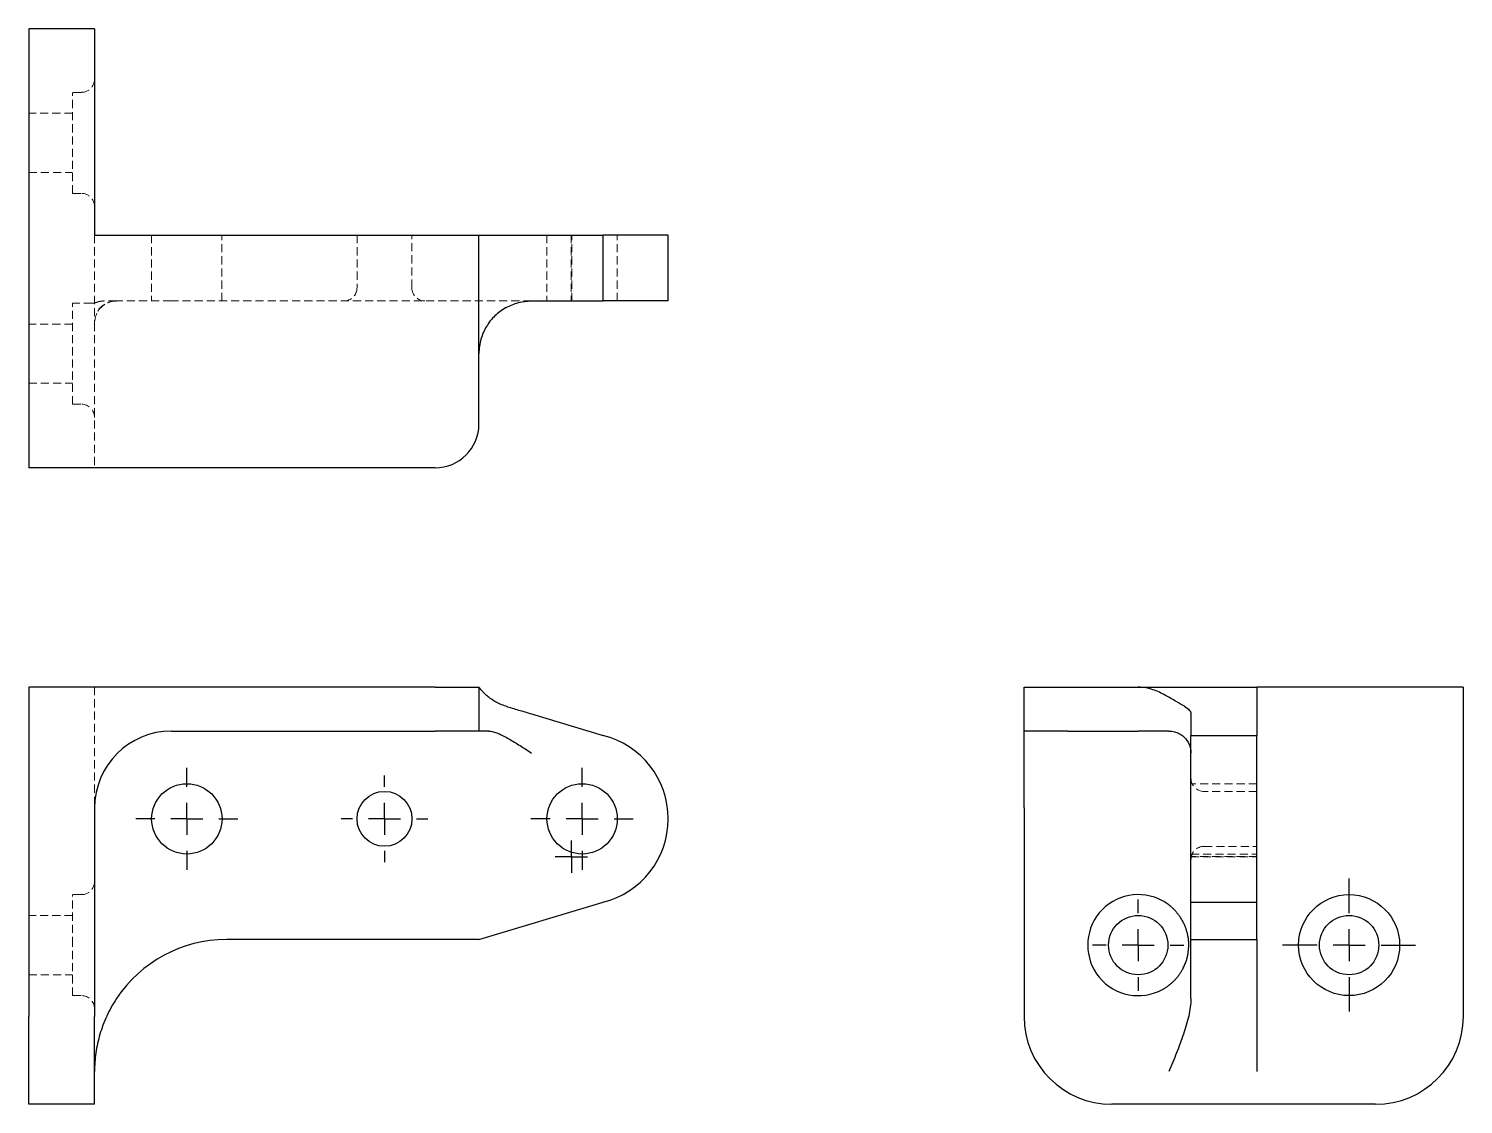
# Model space of a CAD drawing. Header units: millimetres. Extents: x 33 to 257, y 24 to 192.
import ezdxf

# ---------------------------------------------------------------- set-up
doc = ezdxf.new("R2010")
doc.units = ezdxf.units.MM
doc.linetypes.add('HIDDEN', pattern=[1.905, 1.27, -0.635])
doc.layers.add('10', color=7, linetype='Continuous')

# ---------------------------------------------------------------- blocks, each defined once
blk = doc.blocks.new('SW_CENTERMARKSYMBOL_0')
at = {"layer": '10', "color": 0}
for p, q in [((0, 5), (0, 8)), ((0, 0), (0, 2.5)), ((-5, 0), (-8, 0)), ((0, 0), (-2.5, 0)), ((0, 0), (0, -2.5)), ((0, 0), (2.5, 0)), ((5, 0), (8, 0)), ((0, -5), (0, -8))]:
    blk.add_line(p, q, dxfattribs=at)
blk = doc.blocks.new('SW_CENTERMARKSYMBOL_1')
at = {"layer": '10', "color": 0}
for p, q in [((0, 5), (0, 8)), ((0, 0), (0, 2.5)), ((-5, 0), (-8, 0)), ((0, 0), (-2.5, 0)), ((0, 0), (0, -2.5)), ((0, 0), (2.5, 0)), ((5, 0), (8, 0)), ((0, -5), (0, -8))]:
    blk.add_line(p, q, dxfattribs=at)
blk = doc.blocks.new('SW_CENTERMARKSYMBOL_2')
at = {"layer": '10', "color": 0}
for p, q in [((0, 2.5), (0, 2.53)), ((0, 0), (0, 2.5)), ((-2.5, 0), (-2.53, 0)), ((0, 0), (-2.5, 0)), ((0, 0), (0, -2.5)), ((0, 0), (2.5, 0)), ((2.5, 0), (2.53, 0)), ((0, -2.5), (0, -2.53))]:
    blk.add_line(p, q, dxfattribs=at)
blk = doc.blocks.new('SW_CENTERMARKSYMBOL_3')
at = {"layer": '10', "color": 0}
for p, q in [((0, 5), (0, 6.79)), ((0, 0), (0, 2.5)), ((-5, 0), (-6.79, 0)), ((0, 0), (-2.5, 0)), ((0, 0), (0, -2.5)), ((0, 0), (2.5, 0)), ((5, 0), (6.79, 0)), ((0, -5), (0, -6.79))]:
    blk.add_line(p, q, dxfattribs=at)
blk = doc.blocks.new('SW_CENTERMARKSYMBOL_4')
at = {"layer": '10', "color": 0}
for p, q in [((0, 5), (0, 10.4)), ((0, 0), (0, 2.5)), ((-5, 0), (-10.4, 0)), ((0, 0), (-2.5, 0)), ((0, 0), (0, -2.5)), ((0, 0), (2.5, 0)), ((5, 0), (10.4, 0)), ((0, -5), (0, -10.4))]:
    blk.add_line(p, q, dxfattribs=at)
blk = doc.blocks.new('SW_CENTERMARKSYMBOL_5')
at = {"layer": '10', "color": 0}
for p, q in [((0, 5), (0, 7.14)), ((0, 0), (0, 2.5)), ((-5, 0), (-7.14, 0)), ((0, 0), (-2.5, 0)), ((0, 0), (0, -2.5)), ((0, 0), (2.5, 0)), ((5, 0), (7.14, 0)), ((0, -5), (0, -7.14))]:
    blk.add_line(p, q, dxfattribs=at)

msp = doc.modelspace()

# ---------------------------------------------------------------- linework, layer by layer
at = {"color": 7, "linetype": 'Continuous', "lineweight": 25}
for p, q in [((33, 192.34), (33, 123.66)), ((43.3, 192.34), (33, 192.34)), ((43.3, 192.34), (43.3, 160.06)), ((43.3, 160.06), (103.41, 160.06)), ((103.41, 141.51), (103.41, 160.06)), ((103.41, 160.06), (107.66, 160.06)), ((107.66, 160.06), (122.81, 160.06)), ((122.81, 149.76), (122.81, 160.06)), ((133, 160.06), (122.81, 160.06)), ((133, 149.76), (133, 160.06)), ((111.65, 149.76), (122.81, 149.76)), ((133, 149.76), (122.81, 149.76)), ((103.41, 130.52), (103.41, 141.51)), ((96.54, 123.66), (33, 123.66)), ((33, 89.35), (33, 37.84)), ((96.54, 89.35), (33, 89.35)), ((96.54, 89.35), (103.41, 89.35)), ((103.41, 89.35), (103.41, 82.48)), ((188.66, 82.48), (188.66, 89.35)), ((188.66, 89.35), (195.52, 89.35)), ((195.52, 89.35), (206.51, 89.35)), ((206.51, 89.35), (225.06, 89.35)), ((225.06, 89.35), (225.06, 86.36)), ((257.34, 89.35), (225.06, 89.35)), ((257.34, 89.35), (257.34, 37.84)), ((225.06, 86.36), (225.06, 81.8)), ((111.65, 85.16), (122.81, 81.8)), ((214.76, 85.16), (214.76, 81.8)), ((55.32, 82.48), (96.54, 82.48)), ((103.41, 82.48), (96.54, 82.48)), ((104.95, 82.48), (103.41, 82.48)), ((195.52, 82.48), (188.66, 82.48)), ((188.66, 70.46), (188.66, 82.48)), ((195.52, 82.48), (206.51, 82.48)), ((211.32, 82.48), (206.51, 82.48)), ((214.76, 55.7), (214.76, 81.8)), ((214.76, 81.8), (225.06, 81.8)), ((225.06, 55.7), (225.06, 81.8)), ((43.3, 70.46), (43.3, 37.84)), ((188.66, 70.46), (188.66, 37.84)), ((103.41, 49.86), (122.81, 55.7)), ((214.76, 55.7), (225.06, 55.7)), ((214.76, 49.86), (214.76, 55.7)), ((225.06, 49.86), (225.06, 55.7)), ((103.41, 49.86), (63.91, 49.86)), ((214.76, 49.86), (225.06, 49.86)), ((214.76, 40.64), (214.76, 49.86)), ((225.06, 49.86), (225.06, 29.25)), ((33, 24.1), (33, 37.84)), ((43.3, 24.1), (43.3, 37.84)), ((43.3, 24.1), (33, 24.1)), ((243.61, 24.1), (202.39, 24.1))]:
    msp.add_line(p, q, dxfattribs=at)
at = {"color": 7, "linetype": 'HIDDEN', "lineweight": 18}
for p, q in [((39.87, 166.59), (39.87, 182.38)), ((41.24, 182.38), (39.87, 182.38)), ((39.87, 179.12), (33, 179.12)), ((33, 169.85), (39.87, 169.85)), ((39.87, 166.59), (41.24, 166.59)), ((43.3, 160.06), (43.3, 146.32)), ((52.23, 160.06), (52.23, 149.76)), ((63.22, 149.76), (63.22, 160.06)), ((84.35, 160.06), (84.35, 151.82)), ((92.93, 151.82), (92.93, 160.06)), ((114.05, 160.06), (114.05, 149.76)), ((117.85, 160.06), (117.85, 149.76)), ((117.92, 149.76), (117.92, 160.06)), ((125.04, 149.76), (125.04, 160.06)), ((39.87, 133.62), (39.87, 149.41)), ((42.9, 149.41), (39.87, 149.41)), ((55.32, 149.76), (46.74, 149.76)), ((111.65, 149.76), (55.32, 149.76)), ((39.87, 146.15), (33, 146.15)), ((43.3, 146.32), (43.3, 123.66)), ((33, 136.88), (39.87, 136.88)), ((39.87, 133.62), (41.24, 133.62)), ((43.3, 89.35), (43.3, 70.46)), ((225.06, 74.24), (214.76, 74.24)), ((225.06, 73.04), (216.82, 73.04)), ((214.76, 63.25), (225.06, 63.25)), ((225.06, 62.86), (214.76, 62.86)), ((216.82, 64.45), (225.06, 64.45)), ((214.76, 62.8), (225.06, 62.8)), ((39.87, 49), (39.87, 56.9)), ((41.24, 56.9), (39.87, 56.9)), ((39.87, 53.64), (33, 53.64)), ((39.87, 41.1), (39.87, 49)), ((33, 44.36), (39.87, 44.36)), ((39.87, 41.1), (41.24, 41.1))]:
    msp.add_line(p, q, dxfattribs=at)
at = {"color": 7, "linetype": 'Continuous', "lineweight": 25}
for centre, radius in [((57.73, 68.75), 5.5), ((119.55, 68.75), 5.5), ((88.64, 68.75), 4.29), ((117.88, 62.83), 0.0318), ((239.49, 49), 7.9), ((206.51, 49), 4.64), ((239.49, 49), 4.64)]:
    msp.add_circle(centre, radius, dxfattribs=at)
at = {"color": 7, "linetype": 'HIDDEN', "lineweight": 18}
for centre, radius, start, end in [((41.24, 184.45), 2.06, 270, 0), ((41.24, 164.53), 2.06, 0, 90), ((82.28, 151.82), 2.06, 270, 0), ((94.99, 151.82), 2.06, 180, 270), ((46.74, 146.32), 3.43, 90, 180), ((41.24, 131.55), 2.06, 0, 90), ((216.82, 75.1), 2.06, 180, 270), ((216.82, 62.39), 2.06, 90, 180), ((41.24, 58.96), 2.06, 270, 0), ((41.24, 39.04), 2.06, 0, 90)]:
    msp.add_arc(centre, radius, start, end, dxfattribs=at)
at = {"color": 7, "linetype": 'Continuous', "lineweight": 25}
for centre, radius, start, end in [((96.54, 130.52), 6.87, 270, 0), ((55.32, 70.46), 12.02, 90, 180), ((119.55, 68.75), 13.45, 284.022, 75.978), ((206.51, 49), 7.9, 61.1343, 298.8657), ((63.91, 29.25), 20.61, 90, 146.4427), ((202.39, 37.84), 13.74, 180, 270), ((243.61, 37.84), 13.74, 270, 0)]:
    msp.add_arc(centre, radius, start, end, dxfattribs=at)
at = {"color": 7, "linetype": 'HIDDEN', "lineweight": 18}
for points, knots in [([(43.61, 149.54), (43.49, 149.51), (43.26, 149.43), (43.01, 149.42), (42.89, 149.41)], [0, 0, 0, 0, 0.5, 1, 1, 1, 1]), ([(44.8, 149.76), (44.6, 149.75), (44.18, 149.73), (43.79, 149.6), (43.6, 149.54)], [0, 0, 0, 0, 0.498249, 1, 1, 1, 1]), ([(43.61, 149.54), (43.61, 149.54), (43.6, 149.54), (43.61, 149.54), (43.61, 149.54)], [0, 0, 0, 0, 0.975032, 1, 1, 1, 1]), ([(43.87, 148.28), (43.87, 148.28), (43.86, 148.22), (43.85, 148.19), (43.83, 148.16)], [0, 0, 0, 0, 0.090453, 1, 1, 1, 1]), ([(43.88, 148.28), (43.91, 148.33), (44.04, 148.59), (44.46, 148.97), (45.12, 149.4), (45.53, 149.54), (45.75, 149.61)], [0, 0, 0, 0, 0.070706, 0.360292, 0.650586, 1, 1, 1, 1]), ([(46.74, 149.76), (46.72, 149.76), (46.69, 149.76), (46.47, 149.76), (46.16, 149.76), (45.77, 149.76), (45.35, 149.76), (44.98, 149.76), (44.75, 149.76), (44.81, 149.76), (44.82, 149.76)], [0, 0, 0, 0, 0.1409404, 0.2810849, 0.4205391, 0.5604589, 0.7008116, 0.8413513, 0.9804618, 1, 1, 1, 1])]:
    msp.add_open_spline(points, degree=3, knots=knots, dxfattribs=at)
at = {"color": 7, "linetype": 'Continuous', "lineweight": 25}
for points, knots in [([(107.66, 148.73), (107, 148.36), (106.42, 147.92), (105.65, 147.18), (105.41, 146.91), (104.97, 146.35), (104.77, 146.06), (104.4, 145.46), (104.24, 145.14), (103.95, 144.48), (103.83, 144.14), (103.62, 143.43), (103.54, 143.06), (103.43, 142.3), (103.41, 141.91), (103.41, 141.51)], [0, 0, 0, 0, 0.25, 0.25, 0.375, 0.375, 0.5, 0.5, 0.625, 0.625, 0.75, 0.75, 0.875, 0.875, 1, 1, 1, 1]), ([(107.66, 148.73), (108.26, 149.06), (108.92, 149.32), (110.27, 149.67), (110.96, 149.76), (111.65, 149.76)], [0, 0, 0, 0, 0.5, 0.5, 1, 1, 1, 1]), ([(107.66, 86.36), (107, 86.56), (106.42, 86.82), (105.65, 87.27), (105.41, 87.43), (104.97, 87.75), (104.77, 87.91), (104.4, 88.23), (104.24, 88.39), (103.95, 88.69), (103.83, 88.83), (103.62, 89.07), (103.54, 89.17), (103.43, 89.31), (103.41, 89.35), (103.41, 89.35)], [0, 0, 0, 0, 0.25, 0.25, 0.375, 0.375, 0.5, 0.5, 0.625, 0.625, 0.75, 0.75, 0.875, 0.875, 1, 1, 1, 1]), ([(213.73, 86.36), (213.36, 86.56), (212.92, 86.82), (212.18, 87.27), (211.91, 87.43), (211.35, 87.75), (211.06, 87.91), (210.46, 88.23), (210.14, 88.39), (209.48, 88.69), (209.14, 88.83), (208.43, 89.07), (208.06, 89.17), (207.3, 89.31), (206.91, 89.35), (206.51, 89.35)], [0, 0, 0, 0, 0.25, 0.25, 0.375, 0.375, 0.5, 0.5, 0.625, 0.625, 0.75, 0.75, 0.875, 0.875, 1, 1, 1, 1]), ([(107.66, 86.36), (108.26, 86.17), (108.92, 85.98), (110.27, 85.57), (110.96, 85.36), (111.65, 85.16)], [0, 0, 0, 0, 0.5, 0.5, 1, 1, 1, 1]), ([(213.73, 86.36), (214.06, 86.17), (214.32, 85.98), (214.67, 85.57), (214.76, 85.36), (214.76, 85.16)], [0, 0, 0, 0, 0.5, 0.5, 1, 1, 1, 1]), ([(104.95, 82.48), (105.17, 82.48), (105.4, 82.45), (105.88, 82.32), (106.14, 82.23), (106.67, 82), (106.94, 81.88), (107.5, 81.59), (107.78, 81.44), (108.65, 80.94), (109.24, 80.58), (110.13, 80.02), (110.43, 79.83), (111.04, 79.44), (111.35, 79.25), (111.65, 79.05)], [0, 0, 0, 0, 0.125, 0.125, 0.25, 0.25, 0.375, 0.375, 0.5, 0.5, 0.75, 0.75, 0.875, 0.875, 1, 1, 1, 1]), ([(211.32, 82.48), (211.62, 82.48), (211.9, 82.45), (212.41, 82.32), (212.65, 82.23), (213.09, 82), (213.29, 81.88), (213.64, 81.59), (213.8, 81.44), (214.22, 80.94), (214.42, 80.58), (214.62, 80.02), (214.67, 79.83), (214.74, 79.44), (214.76, 79.25), (214.76, 79.05)], [0, 0, 0, 0, 0.125, 0.125, 0.25, 0.25, 0.375, 0.375, 0.5, 0.5, 0.75, 0.75, 0.875, 0.875, 1, 1, 1, 1]), ([(212.65, 53.97), (212.6, 54.04), (212.49, 54.17), (212.32, 54.36), (212.15, 54.54), (211.97, 54.71), (211.8, 54.87), (211.58, 55.07), (211.31, 55.28), (210.98, 55.52), (210.66, 55.73), (210.44, 55.85), (210.33, 55.92)], [0, 0, 0, 0, 0.0904815, 0.1781545, 0.2630795, 0.3453232, 0.4249589, 0.5020675, 0.6338255, 0.7603108, 0.8821393, 1, 1, 1, 1]), ([(214.41, 49), (214.41, 49.08), (214.41, 49.26), (214.4, 49.52), (214.38, 49.78), (214.35, 50.05), (214.3, 50.32), (214.25, 50.58), (214.19, 50.85), (214.12, 51.12), (214.04, 51.39), (213.91, 51.79), (213.7, 52.3), (213.44, 52.8), (213.22, 53.17), (213.06, 53.43), (212.91, 53.64), (212.77, 53.82), (212.69, 53.92), (212.65, 53.97)], [0, 0, 0, 0, 0.047422, 0.095361, 0.143825, 0.192824, 0.242367, 0.292463, 0.343119, 0.394343, 0.446144, 0.498528, 0.629276, 0.74895, 0.813539, 0.870847, 0.920945, 0.963939, 1, 1, 1, 1]), ([(212.65, 44.03), (212.68, 44.06), (212.72, 44.12), (212.8, 44.21), (212.88, 44.33), (212.98, 44.45), (213.07, 44.6), (213.18, 44.75), (213.29, 44.93), (213.46, 45.23), (213.7, 45.7), (213.94, 46.29), (214.13, 46.87), (214.26, 47.41), (214.35, 47.94), (214.4, 48.47), (214.41, 48.82), (214.41, 49)], [0, 0, 0, 0, 0.021792, 0.046269, 0.073486, 0.103484, 0.136292, 0.171934, 0.210425, 0.251782, 0.370747, 0.500715, 0.605047, 0.707076, 0.806866, 0.904483, 1, 1, 1, 1]), ([(210.33, 42.08), (210.38, 42.11), (210.49, 42.17), (210.66, 42.27), (210.82, 42.38), (210.98, 42.48), (211.15, 42.6), (211.31, 42.72), (211.47, 42.85), (211.7, 43.03), (211.99, 43.3), (212.33, 43.65), (212.55, 43.9), (212.65, 44.03)], [0, 0, 0, 0, 0.058983, 0.118886, 0.179804, 0.241826, 0.30504, 0.369526, 0.435361, 0.502616, 0.657953, 0.823567, 1, 1, 1, 1]), ([(46.74, 40.64), (46.44, 40.2), (46.17, 39.75), (45.66, 38.84), (45.43, 38.38), (44.99, 37.44), (44.79, 36.96), (44.44, 36.01), (44.28, 35.54), (43.86, 34.11), (43.65, 33.15), (43.44, 31.69), (43.39, 31.2), (43.32, 30.23), (43.3, 29.74), (43.3, 29.25)], [0, 0, 0, 0, 0.125, 0.125, 0.25, 0.25, 0.375, 0.375, 0.5, 0.5, 0.75, 0.75, 0.875, 0.875, 1, 1, 1, 1]), ([(214.76, 40.64), (214.76, 40.2), (214.72, 39.75), (214.59, 38.84), (214.51, 38.38), (214.29, 37.44), (214.16, 36.96), (213.88, 36.01), (213.73, 35.54), (213.25, 34.11), (212.88, 33.15), (212.31, 31.69), (212.12, 31.2), (211.72, 30.23), (211.52, 29.74), (211.32, 29.25)], [0, 0, 0, 0, 0.125, 0.125, 0.25, 0.25, 0.375, 0.375, 0.5, 0.5, 0.75, 0.75, 0.875, 0.875, 1, 1, 1, 1])]:
    msp.add_open_spline(points, degree=3, knots=knots, dxfattribs=at)

# ---------------------------------------------------------------- block references
at = {"layer": '10'}
for name, p in [('SW_CENTERMARKSYMBOL_1', (57.73, 68.75)), ('SW_CENTERMARKSYMBOL_0', (119.55, 68.75)), ('SW_CENTERMARKSYMBOL_3', (88.64, 68.75)), ('SW_CENTERMARKSYMBOL_2', (117.88, 62.83)), ('SW_CENTERMARKSYMBOL_4', (239.49, 49)), ('SW_CENTERMARKSYMBOL_5', (206.51, 49))]:
    msp.add_blockref(name, p, dxfattribs=at)

doc.saveas('drawing.dxf')
